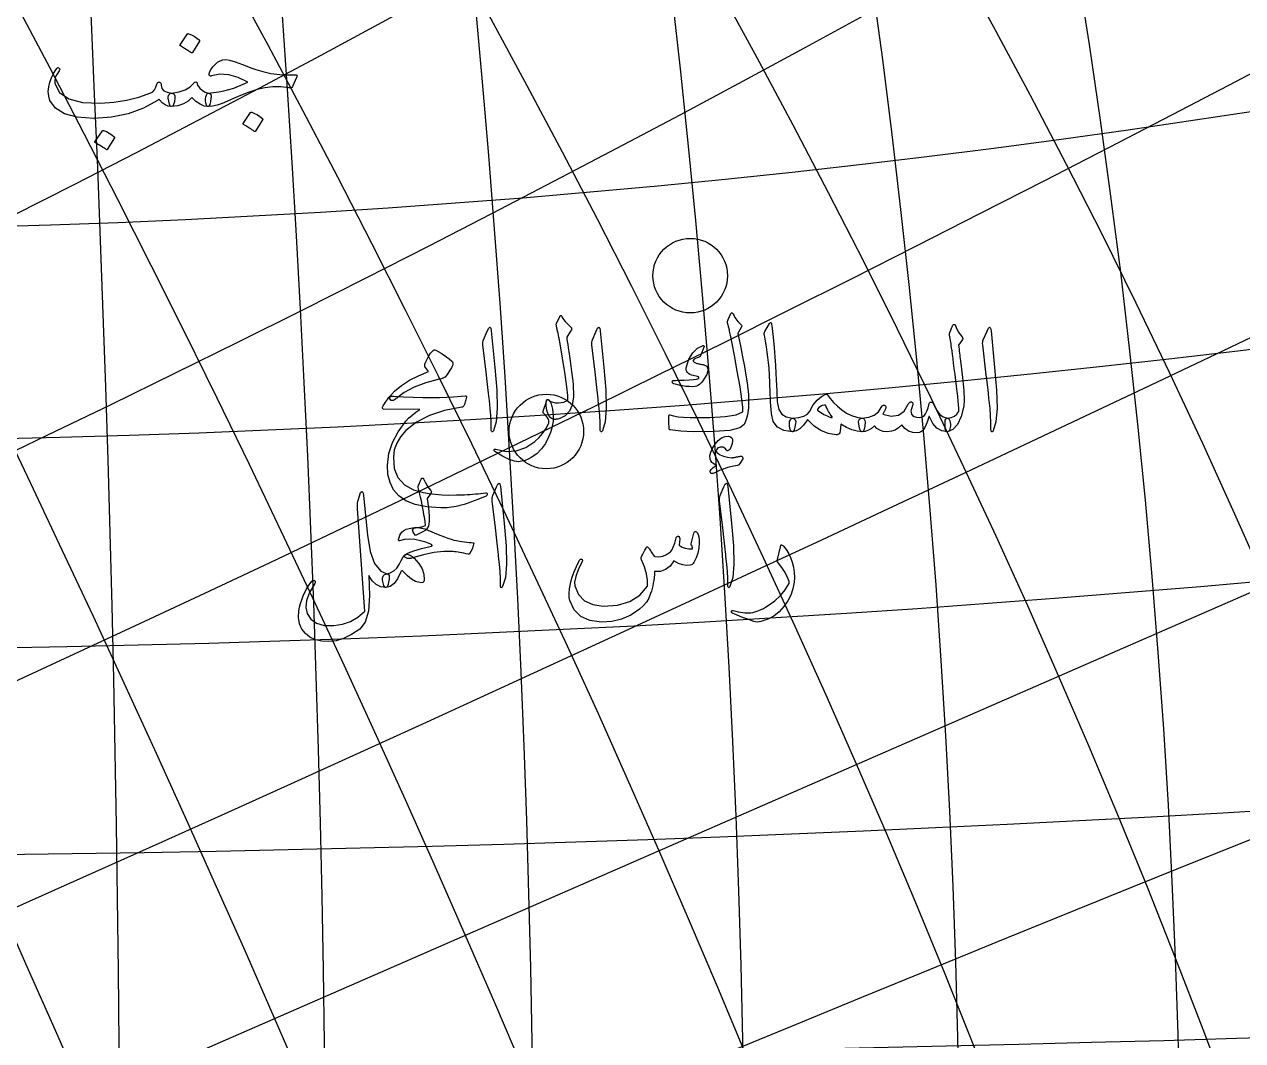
# Model space of a CAD drawing. Header units: millimetres. Extents: x -93 to 93, y -93 to 102.
# Drawn here: x 5.76 to 28.26, y 4.12 to 22.88 of the extents above; entities that cross this region are included whole.
import ezdxf

# ---------------------------------------------------------------- set-up
doc = ezdxf.new("R2010")
doc.units = ezdxf.units.MM
for name, color, linetype in [('ENGRAVE', 7, 'Continuous'), ('ENGRAVE_FINE', 8, 'Continuous'), ('TEXT', 5, 'Continuous')]:
    doc.layers.add(name, color=color, linetype=linetype)

msp = doc.modelspace()

# ---------------------------------------------------------------- linework, layer by layer
at = {"layer": 'ENGRAVE'}
msp.add_lwpolyline([(-78.8401, -34.4171), (78.8401, 34.4171)], dxfattribs=at)
for centre, radius in [((0, 0), 92.5), ((0, 0), 90.2338), ((0, 0), 86.025), ((0, 0), 86.025), ((18.0546, 18.2394), 0.6882), ((15.3985, 15.3627), 0.6882)]:
    msp.add_circle(centre, radius, dxfattribs=at)
for centre, radius, start, end in [((-487.872, 0), 495.3982, 350, 10), ((-236.3517, 0), 251.5203, 340, 20), ((-148.9997, 0), 172.05, 330, 30), ((-102.5206, 0), 133.8311, 320, 40), ((-72.1835, 0), 112.2977, 310, 50), ((-49.6666, 0), 99.3331, 300, 60), ((-31.3105, 0), 91.5459, 290, 70), ((-15.1685, 0), 87.3521, 280, 80), ((0, 251.5203), 236.3517, 250, 290), ((0, 495.3982), 487.872, 260, 280)]:
    msp.add_arc(centre, radius, start, end, dxfattribs=at)
at = {"layer": 'ENGRAVE_FINE'}
msp.add_lwpolyline([(-78.8401, -34.4171), (78.8401, 34.4171)], dxfattribs=at)
for centre, radius, start, end in [((-321.0497, 0), 332.3751, 345, 15), ((-184.4812, 0), 203.5525, 335, 25), ((-122.8564, 0), 149.98, 325, 35), ((-86.025, 0), 121.6577, 315, 45), ((-60.2354, 0), 105.0171, 305, 55), ((-40.1141, 0), 94.9181, 295, 65), ((-23.0503, 0), 89.0596, 285, 75), ((-7.5262, 0), 86.3536, 275, 85), ((-6.8976, -3.0111), 86.3536, 298.583333, 108.583334), ((-13.9016, -6.0687), 87.3521, 303.583333, 103.583333), ((-21.1251, -9.222), 89.0596, 308.583333, 98.583333), ((-28.6955, -12.5268), 91.5459, 313.583333, 93.583333), ((6.8976, 3.0111), 86.3536, 118.583333, 288.583334), ((13.9016, 6.0687), 87.3521, 123.583333, 283.583333), ((21.1251, 9.222), 89.0596, 128.583333, 278.583333), ((28.6955, 12.5268), 91.5459, 133.583333, 273.583333), ((36.7638, 16.049), 94.9181, 138.583333, 268.583333), ((45.5184, 19.8707), 99.3331, 143.583333, 263.583333), ((55.2044, 24.0991), 105.0171, 148.583333, 258.583333), ((66.1547, 28.8794), 112.2977, 153.583333, 253.583333), ((78.8401, 34.4171), 121.6577, 158.583333, 248.583333), ((93.958, 41.0167), 133.8311, 163.583333, 243.583333), ((112.5954, 49.1527), 149.98, 168.583333, 238.583333), ((136.5551, 59.6122), 172.05, 173.583333, 233.583333), ((169.0732, 73.8077), 203.5525, 178.583333, 228.583333), ((216.6114, 94.5602), 251.5203, 183.583333, 223.583333), ((294.2353, 128.4463), 332.3751, 188.583333, 218.583333), ((447.1245, 195.189), 495.3982, 193.583333, 213.583333), ((901.1467, 393.3892), 987.0262, 198.5833333, 208.5833333), ((-901.1467, -393.3892), 987.0262, 18.5833333, 28.5833333), ((-447.1245, -195.189), 495.3982, 13.583333, 33.583333), ((-294.2353, -128.4463), 332.3751, 8.583333, 38.583333), ((-216.6114, -94.5602), 251.5203, 3.583333, 43.583333), ((-169.0732, -73.8077), 203.5525, 358.583333, 48.583333), ((-136.5551, -59.6122), 172.05, 353.583333, 53.583333), ((-112.5954, -49.1527), 149.98, 348.583333, 58.583333), ((-93.958, -41.0167), 133.8311, 343.583333, 63.583333), ((-78.8401, -34.4171), 121.6577, 338.583333, 68.583333), ((-66.1547, -28.8794), 112.2977, 333.583333, 73.583333), ((-55.2044, -24.0991), 105.0171, 328.583333, 78.583333), ((-45.5184, -19.8707), 99.3331, 323.583333, 83.583333), ((-36.7638, -16.049), 94.9181, 318.583333, 88.583333), ((-53.5435, 122.6535), 102.5206, 253.583333, 333.583333), ((-60.0044, 137.4536), 122.8564, 258.583333, 328.583333), ((-68.8342, 157.6802), 148.9997, 263.583333, 323.583333), ((-81.4378, 186.5516), 184.4812, 268.583333, 318.583333), ((-100.6288, 230.5131), 236.3517, 273.583333, 313.583333), ((-132.9774, 304.6148), 321.0497, 278.583333, 308.583333), ((-198.2001, 454.0221), 487.872, 283.583333, 303.583333), ((-394.8919, 904.5889), 983.2702, 288.5833333, 298.5833333), ((0, 203.5525), 184.4812, 245, 295), ((394.8919, -904.5889), 983.2702, 108.5833333, 118.5833333), ((0, 332.3751), 321.0497, 255, 285), ((198.2001, -454.0221), 487.872, 103.583333, 123.583333), ((132.9774, -304.6148), 321.0497, 98.583333, 128.583333), ((0, 987.0262), 983.2702, 265, 275), ((100.6288, -230.5131), 236.3517, 93.583333, 133.583333)]:
    msp.add_arc(centre, radius, start, end, dxfattribs=at)
at = {"layer": 'TEXT'}
for points in [[(8.7692, 22.7017), (8.7727, 22.7052), (8.7775, 22.7073), (8.7838, 22.708), (8.7914, 22.7073), (8.8454, 22.6854), (8.8962, 22.6587), (8.9439, 22.6271), (8.9884, 22.5907), (8.9928, 22.5852), (8.9947, 22.5796), (8.9942, 22.5741), (8.9912, 22.5685), (8.8608, 22.3576), (8.8559, 22.3526), (8.8497, 22.3514), (8.8421, 22.354), (8.833, 22.3604), (8.8252, 22.3659), (8.8129, 22.3743), (8.7961, 22.3854), (8.7748, 22.3992), (8.7486, 22.4159), (8.7172, 22.4353), (8.6806, 22.4575), (8.6388, 22.4825), (8.6332, 22.4867), (8.6305, 22.4908), (8.6305, 22.495), (8.6332, 22.4991)], [(6.3577, 22.0662), (6.3676, 22.077), (6.3779, 22.0815), (6.3884, 22.0798), (6.3994, 22.0718), (6.4077, 22.0614), (6.4105, 22.0496), (6.4077, 22.0364), (6.3994, 22.0218), (6.3571, 21.9563), (6.33, 21.8956), (6.3182, 21.8397), (6.3217, 21.7887), (6.4086, 21.6212), (6.5777, 21.5043), (6.829, 21.438), (7.1625, 21.4224), (7.41, 21.4407), (7.6474, 21.4786), (7.8748, 21.5364), (8.0921, 21.6139), (8.1304, 21.6366), (8.1622, 21.6715), (8.1873, 21.7185), (8.2059, 21.7776), (8.2121, 21.7945), (8.2225, 21.8061), (8.2371, 21.8125), (8.2558, 21.8137), (8.2692, 21.808), (8.2787, 21.7964), (8.2845, 21.7789), (8.2864, 21.7554), (8.2994, 21.6975), (8.3356, 21.6542), (8.3951, 21.6254), (8.4778, 21.6111), (8.5077, 21.6045), (8.5278, 21.5876), (8.5382, 21.5601), (8.5389, 21.5223), (8.5288, 21.4519), (8.5153, 21.4016), (8.4983, 21.3714), (8.4778, 21.3614), (8.417, 21.3694), (8.3592, 21.3933), (8.3046, 21.4332), (8.2531, 21.489), (8.2487, 21.4913), (8.2413, 21.4897), (8.2307, 21.4844), (8.217, 21.4752), (7.9582, 21.3295), (7.6759, 21.2254), (7.3699, 21.163), (7.0404, 21.1422), (6.7358, 21.163), (6.4993, 21.2254), (6.3307, 21.3295), (6.2301, 21.4752), (6.2072, 21.5565), (6.1996, 21.6396), (6.2072, 21.7244), (6.2301, 21.8109), (6.261, 21.8914), (6.2925, 21.9608), (6.3248, 22.0191), (6.3577, 22.0662)], [(9.1688, 21.9663), (9.1841, 22.0106), (9.2077, 22.0544), (9.2396, 22.098), (9.2798, 22.1412), (9.3275, 22.18), (9.3763, 22.2078), (9.426, 22.2244), (9.4768, 22.23), (9.5466, 22.2201), (9.6503, 22.1904), (9.788, 22.141), (9.9597, 22.0718), (9.9956, 22.0582), (10.0339, 22.0451), (10.0747, 22.0325), (10.1179, 22.0205), (10.1633, 22.0087), (10.2108, 21.9972), (10.2604, 21.9859), (10.3121, 21.9747), (10.4197, 21.9575), (10.5286, 21.9476), (10.6389, 21.945), (10.7506, 21.9497), (10.7757, 21.9476), (10.7901, 21.9386), (10.7938, 21.9226), (10.7866, 21.8997), (10.7089, 21.7305), (10.6991, 21.7164), (10.6861, 21.7076), (10.6699, 21.7039), (10.6507, 21.7055), (10.496, 21.7234), (10.3454, 21.7242), (10.199, 21.7081), (10.0568, 21.675), (9.8934, 21.6189), (9.7474, 21.5647), (9.6187, 21.5121), (9.5074, 21.4613), (9.4102, 21.4176), (9.3187, 21.3864), (9.2326, 21.3676), (9.1522, 21.3614), (9.1442, 21.3631), (9.1369, 21.3683), (9.1303, 21.377), (9.1244, 21.3891), (9.1121, 21.4299), (9.1057, 21.4689), (9.1052, 21.5062), (9.1105, 21.5418), (9.1194, 21.57), (9.1293, 21.591), (9.1402, 21.6047), (9.1522, 21.6111), (9.251, 21.6204), (9.3478, 21.6344), (9.4425, 21.653), (9.5351, 21.6764), (9.6258, 21.7042), (9.7148, 21.7364), (9.802, 21.7729), (9.8875, 21.8137), (9.708, 21.8999), (9.5358, 21.9476), (9.3709, 21.9568), (9.2132, 21.9275), (9.2026, 21.9247), (9.1931, 21.9247), (9.1846, 21.9275), (9.1771, 21.933), (9.1725, 21.9403), (9.1695, 21.9483), (9.1683, 21.957), (9.1688, 21.9663)], [(9.1522, 21.6111), (9.1742, 21.604), (9.1903, 21.5966), (9.2006, 21.5888), (9.2049, 21.5806), (9.207, 21.5681), (9.2077, 21.5529), (9.207, 21.5348), (9.2049, 21.514), (9.1943, 21.4472), (9.182, 21.3995), (9.168, 21.3709), (9.1522, 21.3614), (9.0772, 21.372), (9.0023, 21.4037), (8.9274, 21.4566), (8.8525, 21.5307), (8.781, 21.4629), (8.6943, 21.412), (8.5923, 21.3782), (8.4751, 21.3614), (8.4624, 21.364), (8.4522, 21.3718), (8.4444, 21.3848), (8.439, 21.403), (8.4168, 21.5196), (8.4144, 21.5326), (8.4154, 21.5466), (8.4199, 21.5617), (8.4279, 21.5778), (8.4371, 21.5903), (8.448, 21.6), (8.4607, 21.607), (8.4751, 21.6111), (8.6152, 21.632), (8.7304, 21.6694), (8.8206, 21.7235), (8.8858, 21.7943), (8.8934, 21.804), (8.9024, 21.8109), (8.9128, 21.8151), (8.9246, 21.8165), (8.9355, 21.8149), (8.9434, 21.8102), (8.948, 21.8024), (8.9496, 21.7915), (8.9499, 21.7811), (8.951, 21.7721), (8.9527, 21.7645), (8.9551, 21.7582), (9.0018, 21.7022), (9.0502, 21.659), (9.1003, 21.6287), (9.1522, 21.6111)], [(9.9347, 21.2504), (9.9382, 21.2539), (9.943, 21.2559), (9.9493, 21.2566), (9.9569, 21.2559), (10.0109, 21.2341), (10.0617, 21.2074), (10.1094, 21.1758), (10.1539, 21.1394), (10.1583, 21.1338), (10.1602, 21.1283), (10.1597, 21.1227), (10.1567, 21.1172), (10.0263, 20.9063), (10.0214, 20.9013), (10.0152, 20.9), (10.0076, 20.9026), (9.9985, 20.9091), (9.9907, 20.9146), (9.9784, 20.9229), (9.9616, 20.934), (9.9403, 20.9479), (9.9141, 20.9646), (9.8827, 20.984), (9.8461, 21.0062), (9.8043, 21.0312), (9.7987, 21.0353), (9.796, 21.0395), (9.796, 21.0437), (9.7987, 21.0478)], [(7.1986, 20.9146), (7.202, 20.9181), (7.2069, 20.9202), (7.2131, 20.9209), (7.2208, 20.9202), (7.2747, 20.8983), (7.3255, 20.8716), (7.3732, 20.84), (7.4178, 20.8036), (7.4221, 20.7981), (7.424, 20.7925), (7.4235, 20.787), (7.4206, 20.7814), (7.2901, 20.5705), (7.2853, 20.5655), (7.279, 20.5643), (7.2714, 20.5669), (7.2624, 20.5733), (7.2546, 20.5788), (7.2423, 20.5872), (7.2255, 20.5983), (7.2041, 20.6121), (7.1779, 20.6288), (7.1465, 20.6482), (7.1099, 20.6704), (7.0681, 20.6954), (7.0626, 20.6996), (7.0598, 20.7037), (7.0598, 20.7079), (7.0626, 20.712)], [(18.8496, 17.5276), (18.8652, 17.4978), (18.8815, 17.4696), (18.8985, 17.443), (18.9162, 17.418), (18.9348, 17.3945), (18.9544, 17.3725), (18.975, 17.3521), (18.9967, 17.3333), (19.005, 17.3227), (19.0078, 17.3104), (19.005, 17.2964), (18.9967, 17.2806), (18.9467, 17.1974), (18.9419, 17.1883), (18.9384, 17.1807), (18.9363, 17.1745), (18.9356, 17.1696), (18.9812, 16.9446), (19.021, 16.7412), (19.0548, 16.5595), (19.0827, 16.3995), (19.1046, 16.2614), (19.1202, 16.1453), (19.1295, 16.0512), (19.1327, 15.9791), (19.1327, 15.8432), (19.1302, 15.8001), (19.1257, 15.7568), (19.1191, 15.7133), (19.1105, 15.6697), (19.0995, 15.6259), (19.0862, 15.582), (19.0704, 15.5378), (19.0522, 15.4935), (18.9686, 15.4278), (18.7844, 15.3832), (18.4996, 15.3598), (18.1142, 15.3575), (17.9939, 15.3617), (17.8825, 15.3686), (17.7802, 15.3783), (17.6869, 15.3908), (17.6784, 15.3945), (17.6723, 15.3998), (17.6687, 15.407), (17.6675, 15.4158), (17.6649, 15.4583), (17.6629, 15.497), (17.6615, 15.5318), (17.6605, 15.5629), (17.6601, 15.5905), (17.6602, 15.6149), (17.6608, 15.6362), (17.6619, 15.6545), (17.6631, 15.6647), (17.6668, 15.6704), (17.6728, 15.6716), (17.6813, 15.6683), (17.7462, 15.6487), (17.8298, 15.6343), (17.9321, 15.6251), (18.0532, 15.6212), (18.4148, 15.6213), (18.6977, 15.6385), (18.9018, 15.6727), (19.0272, 15.7238), (19.027, 15.8083), (19.0099, 15.9618), (18.9757, 16.1843), (18.9245, 16.4759), (18.8709, 16.7677), (18.8295, 16.9885), (18.8002, 17.1382), (18.783, 17.2168), (18.7776, 17.2383), (18.7726, 17.2584), (18.7679, 17.2771), (18.7636, 17.2945), (18.7596, 17.3103), (18.7559, 17.3243), (18.7526, 17.3366), (18.7497, 17.3472), (18.7448, 17.3703), (18.7442, 17.3923), (18.7476, 17.4133), (18.7553, 17.4332), (18.808, 17.5387), (18.8123, 17.5458), (18.817, 17.5505), (18.822, 17.5527), (18.8274, 17.5526), (18.834, 17.5489), (18.8399, 17.5435), (18.8451, 17.5364), (18.8496, 17.5276)], [(15.6639, 17.5026), (15.6705, 17.5012), (15.6764, 17.4971), (15.6816, 17.4901), (15.6861, 17.4804), (15.693, 17.4657), (15.7055, 17.4464), (15.7236, 17.4226), (15.7472, 17.3944), (15.7609, 17.3794), (15.7742, 17.3649), (15.7872, 17.3509), (15.7999, 17.3375), (15.8124, 17.3247), (15.8249, 17.3129), (15.8373, 17.3018), (15.8498, 17.2917), (15.8611, 17.2775), (15.8644, 17.2598), (15.8597, 17.2386), (15.8471, 17.214), (15.7749, 17.1058), (15.7786, 17.0683), (15.7843, 17.0225), (15.7918, 16.9684), (15.8013, 16.906), (15.8121, 16.8349), (15.8238, 16.7547), (15.8364, 16.6656), (15.8498, 16.5674), (15.8639, 16.47), (15.8755, 16.3801), (15.8847, 16.2979), (15.8915, 16.2233), (15.896, 16.1564), (15.8984, 16.0971), (15.8987, 16.0454), (15.897, 16.0013), (15.8729, 15.8515), (15.8228, 15.7349), (15.7466, 15.6517), (15.6445, 15.6017), (15.6281, 15.5967), (15.6122, 15.5927), (15.5969, 15.5898), (15.582, 15.5879), (15.5677, 15.5868), (15.5539, 15.5865), (15.5407, 15.5868), (15.5279, 15.5879), (15.4917, 15.5998), (15.4606, 15.6274), (15.4348, 15.6706), (15.4142, 15.7294), (15.3999, 15.7923), (15.3933, 15.848), (15.3944, 15.8964), (15.4031, 15.9375), (15.4062, 15.9448), (15.41, 15.95), (15.4145, 15.9531), (15.4197, 15.9542), (15.4263, 15.9535), (15.4322, 15.9514), (15.4374, 15.9479), (15.4419, 15.9431), (15.4778, 15.9189), (15.5189, 15.9021), (15.5652, 15.8926), (15.6167, 15.8903), (15.6707, 15.8959), (15.7187, 15.907), (15.7609, 15.9236), (15.7971, 15.9458), (15.7938, 16.0294), (15.7756, 16.1859), (15.7425, 16.4151), (15.6944, 16.7173), (15.6389, 17.0531), (15.6316, 17.0976), (15.6237, 17.1398), (15.615, 17.1795), (15.6056, 17.2168), (15.6005, 17.2354), (15.5963, 17.2525), (15.5929, 17.268), (15.5904, 17.282), (15.5884, 17.2942), (15.5865, 17.3045), (15.5849, 17.3129), (15.5834, 17.3195), (15.5817, 17.334), (15.582, 17.3472), (15.5845, 17.359), (15.589, 17.3694), (15.6445, 17.4887), (15.6488, 17.4948), (15.6535, 17.4991), (15.6585, 17.5017), (15.6639, 17.5026)], [(19.5212, 17.3555), (19.5265, 17.3639), (19.5316, 17.3694), (19.5362, 17.3722), (19.5406, 17.3722), (19.5472, 17.3685), (19.5531, 17.3576), (19.5583, 17.3394), (19.5628, 17.3139), (19.5857, 17.1066), (19.6044, 16.915), (19.619, 16.739), (19.6294, 16.5785), (19.6361, 16.4413), (19.6422, 16.3184), (19.6478, 16.2096), (19.653, 16.1151), (19.6574, 16.0348), (19.6609, 15.9687), (19.6636, 15.9169), (19.6655, 15.8792), (19.6901, 15.7665), (19.7445, 15.6836), (19.8288, 15.6305), (19.943, 15.6073), (19.9747, 15.599), (19.995, 15.5795), (20.0038, 15.549), (20.0012, 15.5074), (19.9882, 15.4418), (19.9742, 15.395), (19.9591, 15.3669), (19.943, 15.3575), (19.7823, 15.3787), (19.6641, 15.4422), (19.5881, 15.548), (19.5545, 15.6961), (19.5492, 15.7669), (19.5444, 15.8379), (19.5401, 15.9091), (19.5364, 15.9805), (19.533, 16.0521), (19.5298, 16.1238), (19.5268, 16.1957), (19.5239, 16.2677), (19.5187, 16.4052), (19.5114, 16.5289), (19.5021, 16.639), (19.4906, 16.7353), (19.4771, 16.8278), (19.4615, 16.9264), (19.4438, 17.0311), (19.424, 17.1419), (19.4214, 17.1618), (19.4219, 17.18), (19.4256, 17.1965), (19.4324, 17.2112)], [(22.8484, 17.189), (22.8671, 17.2343), (22.8817, 17.2702), (22.8921, 17.2967), (22.8983, 17.3139), (22.9032, 17.3248), (22.9094, 17.3326), (22.9171, 17.3373), (22.9261, 17.3389), (22.9363, 17.3371), (22.9448, 17.3319), (22.9516, 17.3233), (22.9566, 17.3111), (22.9797, 17.2516), (23.0072, 17.198), (23.0393, 17.1503), (23.0759, 17.1086), (23.0862, 17.0952), (23.0891, 17.0801), (23.0848, 17.0633), (23.0732, 17.0447), (23.0121, 16.9587), (23.0163, 16.9202), (23.0204, 16.8824), (23.0246, 16.8453), (23.0288, 16.8089), (23.0329, 16.7731), (23.0371, 16.7381), (23.0412, 16.7037), (23.0454, 16.6701), (23.0837, 16.3586), (23.1071, 16.1151), (23.1156, 15.9396), (23.1092, 15.8321), (23.0568, 15.6369), (22.9885, 15.4928), (22.9042, 15.3997), (22.804, 15.3575), (22.8012, 15.3575), (22.7984, 15.3575), (22.7957, 15.3575), (22.7929, 15.3575), (22.7764, 15.3731), (22.7658, 15.4089), (22.7611, 15.4647), (22.7624, 15.5407), (22.765, 15.5688), (22.7728, 15.5892), (22.7858, 15.6021), (22.804, 15.6073), (22.8744, 15.6213), (22.933, 15.6468), (22.9798, 15.6838), (23.0149, 15.7322), (23.0125, 15.7903), (23.0083, 15.8563), (23.0021, 15.9304), (22.9941, 16.0124), (22.9843, 16.1021), (22.9729, 16.199), (22.96, 16.3033), (22.9455, 16.4148), (22.9321, 16.5244), (22.9198, 16.6229), (22.9086, 16.7103), (22.8983, 16.7867), (22.8895, 16.8519), (22.8824, 16.906), (22.877, 16.949), (22.8734, 16.9809), (22.8456, 17.1391), (22.8447, 17.1547), (22.8449, 17.1682), (22.8461, 17.1797), (22.8484, 17.189)], [(14.3069, 17.2168), (14.3335, 17.2681), (14.3548, 17.2862), (14.3709, 17.2709), (14.3819, 17.2223), (14.4457, 16.5425), (14.4837, 16.1252), (14.4922, 15.7918), (14.4712, 15.5424), (14.4207, 15.377), (14.4115, 15.3634), (14.4034, 15.3561), (14.3962, 15.3551), (14.3902, 15.3603), (14.3853, 15.3685), (14.3819, 15.379), (14.3798, 15.392), (14.3791, 15.4075), (14.3791, 15.5277), (14.3735, 15.6551), (14.3624, 15.7899), (14.3458, 15.932), (14.3421, 15.9691), (14.3312, 16.0693), (14.313, 16.2327), (14.2875, 16.4592), (14.2265, 16.9615), (14.2251, 16.9882), (14.2265, 17.0128), (14.2306, 17.0354), (14.2376, 17.0558)], [(16.3188, 17.2168), (16.3453, 17.2681), (16.3667, 17.2862), (16.3828, 17.2709), (16.3937, 17.2223), (16.4576, 16.5425), (16.4955, 16.1252), (16.504, 15.7918), (16.483, 15.5424), (16.4326, 15.377), (16.4234, 15.3634), (16.4152, 15.3561), (16.4081, 15.3551), (16.4021, 15.3603), (16.3972, 15.3685), (16.3937, 15.379), (16.3916, 15.392), (16.391, 15.4075), (16.391, 15.5277), (16.3854, 15.6551), (16.3743, 15.7899), (16.3577, 15.932), (16.354, 15.9691), (16.3431, 16.0693), (16.3249, 16.2327), (16.2994, 16.4592), (16.2383, 16.9615), (16.2369, 16.9882), (16.2383, 17.0128), (16.2425, 17.0354), (16.2494, 17.0558)], [(23.5366, 17.2168), (23.5631, 17.2681), (23.5844, 17.2862), (23.6006, 17.2709), (23.6115, 17.2223), (23.6753, 16.5425), (23.7133, 16.1252), (23.7218, 15.7918), (23.7008, 15.5424), (23.6504, 15.377), (23.6412, 15.3634), (23.633, 15.3561), (23.6259, 15.3551), (23.6198, 15.3603), (23.615, 15.3685), (23.6115, 15.379), (23.6094, 15.392), (23.6087, 15.4075), (23.6087, 15.5277), (23.6032, 15.6551), (23.5921, 15.7899), (23.5754, 15.932), (23.5718, 15.9691), (23.5609, 16.0693), (23.5426, 16.2327), (23.5172, 16.4592), (23.4561, 16.9615), (23.4547, 16.9882), (23.4561, 17.0128), (23.4603, 17.0354), (23.4672, 17.0558)], [(18.2918, 16.9504), (18.297, 16.9497), (18.3015, 16.9476), (18.3054, 16.9441), (18.3085, 16.9393), (18.3095, 16.9349), (18.3099, 16.9303), (18.3095, 16.9252), (18.3085, 16.9199), (18.2502, 16.7728), (18.2431, 16.7579), (18.2356, 16.7464), (18.2278, 16.7384), (18.2197, 16.7339), (18.1848, 16.724), (18.1552, 16.711), (18.1307, 16.6949), (18.1115, 16.6757), (18.1076, 16.6656), (18.1128, 16.6548), (18.1271, 16.6434), (18.1503, 16.6313), (18.1658, 16.6259), (18.1819, 16.6208), (18.1984, 16.6162), (18.2155, 16.6118), (18.2333, 16.6078), (18.2519, 16.6042), (18.2714, 16.6009), (18.2918, 16.598), (18.3622, 16.5686), (18.3848, 16.5085), (18.3595, 16.4174), (18.2863, 16.2955), (18.2561, 16.2592), (18.2266, 16.231), (18.1978, 16.2107), (18.1697, 16.1984), (18.1389, 16.1919), (18.0962, 16.1893), (18.0417, 16.1905), (17.9755, 16.1956), (17.9417, 16.1989), (17.9096, 16.2032), (17.8792, 16.2086), (17.8506, 16.215), (17.8237, 16.2219), (17.7986, 16.2289), (17.7752, 16.2358), (17.7535, 16.2428), (17.7401, 16.2502), (17.7306, 16.2587), (17.7249, 16.2682), (17.723, 16.2788), (17.7247, 16.2898), (17.7299, 16.2976), (17.7386, 16.3022), (17.7507, 16.3038), (17.7894, 16.3064), (17.8333, 16.3087), (17.8823, 16.3106), (17.9366, 16.3121), (18.0379, 16.3151), (18.117, 16.3211), (18.1739, 16.3303), (18.2086, 16.3427), (18.2131, 16.3459), (18.2155, 16.3503), (18.2159, 16.3557), (18.2141, 16.3621), (18.2117, 16.3661), (18.2072, 16.3697), (18.2006, 16.373), (18.1919, 16.376), (18.1115, 16.3954), (18.0778, 16.4051), (18.049, 16.4176), (18.0251, 16.4328), (18.006, 16.4509), (17.9899, 16.472), (17.9803, 16.4939), (17.9774, 16.5164), (17.981, 16.5397), (18.0317, 16.6965), (18.1004, 16.8172), (18.1871, 16.9018), (18.2918, 16.9504)], [(13.4162, 16.326), (13.1737, 16.2627), (12.9597, 16.181), (12.7741, 16.0809), (12.617, 15.9625), (12.5928, 15.9443), (12.5705, 15.934), (12.5498, 15.9318), (12.5309, 15.9375), (12.5089, 15.9637), (12.5122, 16.0006), (12.5408, 16.0483), (12.5948, 16.1068), (12.7222, 16.2126), (12.8688, 16.308), (13.0344, 16.3929), (13.2191, 16.4675), (13.1664, 16.5452), (13.1565, 16.5647), (13.1518, 16.5841), (13.1524, 16.6035), (13.1581, 16.6229), (13.1954, 16.697), (13.2295, 16.7582), (13.2606, 16.8066), (13.2885, 16.8422), (13.3064, 16.859), (13.3239, 16.8678), (13.3411, 16.8687), (13.3579, 16.8616), (13.4555, 16.8064), (13.5376, 16.7547), (13.604, 16.7065), (13.6548, 16.6618), (13.6647, 16.6474), (13.6694, 16.6292), (13.6688, 16.6071), (13.6631, 16.5813), (13.6453, 16.5409), (13.6166, 16.4918), (13.5773, 16.4341), (13.5272, 16.3676), (13.514, 16.3577), (13.4911, 16.3475), (13.4585, 16.3369), (13.4162, 16.326)], [(12.7613, 16.0041), (13.1173, 15.9916), (13.4252, 15.9902), (13.6848, 15.9999), (13.8962, 16.0208), (13.9027, 16.0215), (13.9084, 16.0211), (13.9131, 16.0195), (13.917, 16.0166), (13.9199, 16.0127), (13.9215, 16.0079), (13.922, 16.0023), (13.9212, 15.9958), (13.9157, 15.9705), (13.9104, 15.9472), (13.9053, 15.9261), (13.9004, 15.907), (13.8956, 15.89), (13.891, 15.8751), (13.8866, 15.8622), (13.8824, 15.8515), (13.8733, 15.8343), (13.8629, 15.8216), (13.8511, 15.8135), (13.838, 15.8099), (13.5174, 15.7517), (13.2386, 15.6607), (13.0013, 15.5367), (12.8057, 15.3797), (12.7068, 15.2668), (12.635, 15.1473), (12.5902, 15.0212), (12.5726, 14.8886), (12.5895, 14.6803), (12.6572, 14.5105), (12.7755, 14.3792), (12.9444, 14.2864), (13.032, 14.2583), (13.1282, 14.235), (13.2332, 14.2167), (13.3468, 14.2031), (13.4689, 14.1943), (13.5993, 14.1899), (13.7381, 14.1901), (13.8851, 14.1948), (13.9374, 14.1977), (13.9888, 14.201), (14.0394, 14.2047), (14.0891, 14.2087), (14.1376, 14.213), (14.1845, 14.2177), (14.2298, 14.2227), (14.2736, 14.2281), (14.287, 14.2288), (14.2965, 14.2253), (14.3022, 14.2177), (14.3042, 14.2059), (14.3031, 14.1922), (14.3, 14.1816), (14.2948, 14.1742), (14.2875, 14.1698), (14.2091, 14.1367), (14.1349, 14.1067), (14.0648, 14.0798), (13.9989, 14.0561), (13.9373, 14.0352), (13.8803, 14.0172), (13.8277, 14.0019), (13.7797, 13.9895), (13.7345, 13.9803), (13.6905, 13.9721), (13.6478, 13.965), (13.6062, 13.9589), (13.5657, 13.9542), (13.5261, 13.9513), (13.4873, 13.9501), (13.4495, 13.9506), (13.1907, 13.9707), (12.9749, 14.0144), (12.8022, 14.0817), (12.6725, 14.1726), (12.5772, 14.2862), (12.5108, 14.4189), (12.4732, 14.5706), (12.4643, 14.7415), (12.4916, 14.9534), (12.5566, 15.1591), (12.6594, 15.3586), (12.8001, 15.5518), (12.8551, 15.6102), (12.9173, 15.6662), (12.9869, 15.7198), (13.0637, 15.771), (12.3922, 15.7766), (12.376, 15.7835), (12.3693, 15.796), (12.3719, 15.814), (12.3839, 15.8376), (12.4064, 15.8719), (12.4269, 15.9028), (12.4452, 15.9302), (12.4616, 15.9542), (12.4758, 15.9744), (12.4879, 15.9909), (12.498, 16.0036), (12.506, 16.0124), (12.524, 16.014), (12.5726, 16.0131), (12.6516, 16.0098), (12.7613, 16.0041)], [(20.5618, 16.0513), (20.5696, 16.0541), (20.5763, 16.0541), (20.5821, 16.0513), (20.5868, 16.0457), (20.6409, 15.9718), (20.7033, 15.9), (20.7741, 15.8303), (20.8532, 15.7627), (20.9402, 15.702), (21.0321, 15.6558), (21.1289, 15.6243), (21.2306, 15.6073), (21.2536, 15.6019), (21.2701, 15.5885), (21.28, 15.5672), (21.2833, 15.5379), (21.28, 15.459), (21.2701, 15.4026), (21.2536, 15.3688), (21.2306, 15.3575), (21.1353, 15.3662), (21.0384, 15.3922), (20.9397, 15.4356), (20.8393, 15.4963), (20.832, 15.4271), (20.824, 15.3749), (20.8153, 15.3397), (20.806, 15.3215), (20.7944, 15.3117), (20.7817, 15.3048), (20.768, 15.3006), (20.7533, 15.2993), (20.6032, 15.3258), (20.4667, 15.3804), (20.3438, 15.4631), (20.2343, 15.574), (20.23, 15.578), (20.2253, 15.5788), (20.2203, 15.5766), (20.2149, 15.5712), (20.1459, 15.4798), (20.0775, 15.4137), (20.0099, 15.373), (19.943, 15.3575), (19.9289, 15.3603), (19.9173, 15.3686), (19.9081, 15.3825), (19.9013, 15.4019), (19.889, 15.4599), (19.8854, 15.5088), (19.8904, 15.5487), (19.9041, 15.5795), (19.9138, 15.5917), (19.9235, 15.6003), (19.9332, 15.6055), (19.943, 15.6073), (20.0607, 15.6187), (20.1532, 15.6447), (20.2203, 15.6853), (20.2621, 15.7405), (20.3266, 15.8525), (20.3981, 15.9417), (20.4764, 16.0079), (20.5618, 16.0513)], [(15.4447, 15.9431), (15.4665, 15.9106), (15.4849, 15.8716), (15.4998, 15.826), (15.5113, 15.7738), (15.5193, 15.7191), (15.5238, 15.6635), (15.5248, 15.6068), (15.5224, 15.549), (15.5141, 15.4904), (15.4974, 15.4227), (15.4724, 15.3461), (15.4391, 15.2604), (15.3807, 15.143), (15.308, 15.0405), (15.2211, 14.9529), (15.12, 14.8802), (15.0647, 14.8506), (15.0069, 14.8282), (14.9467, 14.8131), (14.8841, 14.8053), (14.808, 14.8138), (14.71, 14.8476), (14.5901, 14.9068), (14.4485, 14.9912), (14.4401, 14.9985), (14.4346, 15.0065), (14.4318, 15.0152), (14.4318, 15.0245), (14.4349, 15.0325), (14.4415, 15.037), (14.4516, 15.0381), (14.4651, 15.0356), (14.6569, 14.9947), (14.8411, 15.0051), (15.0177, 15.0668), (15.1866, 15.1799), (15.2626, 15.251), (15.3295, 15.3284), (15.3874, 15.412), (15.4364, 15.5018), (15.4419, 15.5166), (15.4447, 15.533), (15.4447, 15.5513), (15.4419, 15.5712), (15.4325, 15.5972), (15.4128, 15.6281), (15.3826, 15.6638), (15.342, 15.7044), (15.3377, 15.7108), (15.3358, 15.719), (15.3363, 15.7289), (15.3392, 15.7405), (15.4058, 15.9375), (15.4089, 15.9448), (15.4128, 15.95), (15.4173, 15.9531), (15.4225, 15.9542), (15.4291, 15.9535), (15.435, 15.9514), (15.4402, 15.9479), (15.4447, 15.9431)], [(20.5507, 15.8459), (20.5474, 15.8494), (20.543, 15.8515), (20.5377, 15.8522), (20.5313, 15.8515), (20.4926, 15.8399), (20.4598, 15.8244), (20.4329, 15.8052), (20.4119, 15.7821), (20.4069, 15.7729), (20.4057, 15.7648), (20.4083, 15.7576), (20.4147, 15.7516), (20.4403, 15.7314), (20.4671, 15.7124), (20.4951, 15.6946), (20.5243, 15.678), (20.5548, 15.6627), (20.5864, 15.6486), (20.6193, 15.6356), (20.6534, 15.6239), (20.6621, 15.6218), (20.669, 15.6212), (20.6739, 15.6218), (20.6769, 15.6239), (20.6781, 15.627), (20.6773, 15.6309), (20.6746, 15.6354), (20.67, 15.6406), (20.656, 15.6608), (20.6416, 15.6825), (20.6268, 15.7059), (20.6117, 15.7308), (20.5965, 15.7572), (20.5812, 15.7852), (20.5659, 15.8148), (20.5507, 15.8459)], [(21.583, 15.8071), (21.5916, 15.8222), (21.601, 15.8341), (21.6111, 15.843), (21.6218, 15.8487), (21.6326, 15.851), (21.6426, 15.8494), (21.652, 15.844), (21.6607, 15.8348), (21.6667, 15.8225), (21.6683, 15.8078), (21.6654, 15.7906), (21.6579, 15.771), (21.6524, 15.7611), (21.6471, 15.7509), (21.642, 15.7403), (21.6371, 15.7294), (21.632, 15.7183), (21.6263, 15.7072), (21.6202, 15.6961), (21.6135, 15.685), (21.7687, 15.6453), (21.8986, 15.6621), (22.0032, 15.7354), (22.0825, 15.8654), (22.091, 15.8804), (22.0998, 15.8924), (22.109, 15.9013), (22.1186, 15.907), (22.1293, 15.9094), (22.1394, 15.9084), (22.1487, 15.9039), (22.1574, 15.8959), (22.1638, 15.8851), (22.1664, 15.8723), (22.1652, 15.8574), (22.1602, 15.8404), (22.146, 15.7993), (22.1366, 15.7648), (22.1321, 15.7368), (22.1324, 15.7155), (22.142, 15.6851), (22.1623, 15.6607), (22.1933, 15.6421), (22.2351, 15.6295), (22.2805, 15.6239), (22.3197, 15.6267), (22.3527, 15.6378), (22.3794, 15.6572), (22.4026, 15.689), (22.4252, 15.737), (22.447, 15.8014), (22.4682, 15.882), (22.4713, 15.8917), (22.4779, 15.8987), (22.488, 15.9028), (22.5015, 15.9042), (22.5154, 15.9028), (22.5265, 15.8987), (22.5348, 15.8917), (22.5404, 15.882), (22.5945, 15.7681), (22.6569, 15.6843), (22.7277, 15.6307), (22.8068, 15.6073), (22.8232, 15.6003), (22.8366, 15.5851), (22.8468, 15.5615), (22.8539, 15.5296), (22.859, 15.4951), (22.8602, 15.4637), (22.8576, 15.4354), (22.8512, 15.4103), (22.8421, 15.3872), (22.8317, 15.3707), (22.8199, 15.3608), (22.8068, 15.3575), (22.7006, 15.3747), (22.6097, 15.4262), (22.5341, 15.5121), (22.4738, 15.6323), (22.4708, 15.6385), (22.4675, 15.6406), (22.4639, 15.6385), (22.4599, 15.6323), (22.4342, 15.5533), (22.4099, 15.4886), (22.387, 15.4382), (22.3655, 15.4019), (22.3421, 15.3761), (22.3163, 15.3568), (22.288, 15.3442), (22.2573, 15.3381), (22.1649, 15.3442), (22.0846, 15.3707), (22.0164, 15.4177), (21.9604, 15.4852), (21.9031, 15.4293), (21.8397, 15.3894), (21.7699, 15.3655), (21.694, 15.3575), (21.621, 15.3643), (21.5573, 15.3846), (21.503, 15.4184), (21.4581, 15.4658), (21.4031, 15.4184), (21.3464, 15.3846), (21.288, 15.3643), (21.2278, 15.3575), (21.204, 15.3691), (21.1855, 15.404), (21.1721, 15.4621), (21.164, 15.5435), (21.1669, 15.5683), (21.1785, 15.5872), (21.1988, 15.6002), (21.2278, 15.6073), (21.353, 15.627), (21.4539, 15.6669), (21.5306, 15.7269), (21.583, 15.8071)], [(18.9283, 14.7341), (18.8921, 14.7274), (18.8586, 14.721), (18.8276, 14.7149), (18.7993, 14.7092), (18.7737, 14.7036), (18.7511, 14.6981), (18.7314, 14.6925), (18.7146, 14.687), (18.6976, 14.6806), (18.6772, 14.6727), (18.6532, 14.6633), (18.6258, 14.6523), (18.595, 14.6395), (18.5606, 14.6249), (18.5228, 14.6083), (18.4815, 14.5898), (18.4647, 14.5843), (18.4503, 14.5843), (18.4383, 14.5898), (18.4288, 14.6009), (18.4231, 14.6282), (18.4392, 14.6599), (18.4772, 14.6962), (18.537, 14.7369), (18.4912, 14.7629), (18.4566, 14.791), (18.433, 14.8212), (18.4205, 14.8535), (18.4181, 14.9143), (18.433, 14.9804), (18.4652, 15.0517), (18.5148, 15.1282), (18.574, 15.1967), (18.6349, 15.244), (18.6975, 15.2702), (18.7618, 15.2753), (18.7977, 15.2662), (18.8222, 15.2475), (18.8352, 15.2191), (18.8367, 15.1809), (18.8305, 15.1396), (18.8201, 15.1018), (18.8055, 15.0675), (18.7868, 15.0366), (18.7681, 15.0149), (18.7507, 15.0054), (18.7348, 15.008), (18.7202, 15.0227), (18.7035, 15.0448), (18.6841, 15.0609), (18.6619, 15.0711), (18.6369, 15.0755), (18.6107, 15.0755), (18.5877, 15.0699), (18.5677, 15.0588), (18.5509, 15.0422), (18.5386, 15.022), (18.535, 15.0033), (18.54, 14.986), (18.5537, 14.97), (18.605, 14.932), (18.6675, 14.9041), (18.741, 14.8862), (18.8256, 14.8784), (18.833, 14.8787), (18.8412, 14.8795), (18.8503, 14.8808), (18.8603, 14.8826), (18.8712, 14.8848), (18.8829, 14.8871), (18.8954, 14.8896), (18.9089, 14.8923), (18.9235, 14.895), (18.9366, 14.8975), (18.9484, 14.8999), (18.9588, 14.902), (18.968, 14.9038), (18.9762, 14.9051), (18.9833, 14.9059), (18.9894, 14.9062), (19.0008, 14.905), (19.0102, 14.9013), (19.0175, 14.8953), (19.0227, 14.8868), (19.026, 14.8786), (19.0275, 14.8708), (19.0273, 14.8633), (19.0254, 14.8562), (18.9986, 14.8059), (18.9734, 14.7688), (18.95, 14.7449), (18.9283, 14.7341)], [(13.062, 14.4261), (13.0672, 14.4381), (13.072, 14.449), (13.0763, 14.4589), (13.08, 14.4677), (13.0832, 14.4754), (13.0859, 14.4816), (13.0881, 14.4865), (13.0897, 14.4899), (13.0942, 14.496), (13.0994, 14.5003), (13.1053, 14.5029), (13.1119, 14.5038), (13.1183, 14.5029), (13.1237, 14.5003), (13.128, 14.496), (13.1313, 14.4899), (13.1584, 14.4265), (13.1896, 14.3692), (13.225, 14.3182), (13.2645, 14.2735), (13.2729, 14.2619), (13.2756, 14.2492), (13.2729, 14.2355), (13.2645, 14.2208), (13.1952, 14.1264), (13.2229, 13.946), (13.2366, 13.8076), (13.2361, 13.6977), (13.2213, 13.6162), (13.1924, 13.5631), (13.1624, 13.5369), (13.1168, 13.5083), (13.0555, 13.4772), (12.9787, 13.4438), (12.936, 13.5019), (12.9274, 13.5457), (12.9527, 13.5754), (13.012, 13.5908), (13.0569, 13.5971), (13.0973, 13.6047), (13.1332, 13.6137), (13.1646, 13.6241), (13.1652, 13.6365), (13.1643, 13.6543), (13.1618, 13.6775), (13.1577, 13.706), (13.1522, 13.7401), (13.1456, 13.7799), (13.1377, 13.8254), (13.1286, 13.8767), (13.1175, 13.9399), (13.1067, 13.9991), (13.096, 14.0543), (13.0855, 14.1056), (13.0751, 14.153), (13.0644, 14.1968), (13.0535, 14.237), (13.0425, 14.2735), (13.0346, 14.3026), (13.03, 14.3262), (13.029, 14.3443), (13.0314, 14.3567), (13.0375, 14.3684), (13.0446, 14.3838), (13.0528, 14.403), (13.062, 14.4261)], [(14.4772, 14.3401), (14.5037, 14.3914), (14.5251, 14.4095), (14.5412, 14.3942), (14.5521, 14.3456), (14.616, 13.6658), (14.6539, 13.2485), (14.6624, 12.9151), (14.6415, 12.6657), (14.591, 12.5003), (14.5818, 12.4867), (14.5736, 12.4795), (14.5665, 12.4784), (14.5605, 12.4836), (14.5556, 12.4918), (14.5521, 12.5023), (14.5501, 12.5154), (14.5494, 12.5308), (14.5494, 12.651), (14.5438, 12.7785), (14.5327, 12.9132), (14.5161, 13.0553), (14.5124, 13.0924), (14.5015, 13.1926), (14.4833, 13.356), (14.4578, 13.5825), (14.3967, 14.0848), (14.3953, 14.1115), (14.3967, 14.1361), (14.4009, 14.1587), (14.4078, 14.1791)], [(18.6758, 14.3401), (18.7023, 14.3914), (18.7237, 14.4095), (18.7398, 14.3942), (18.7507, 14.3456), (18.8145, 13.6658), (18.8525, 13.2485), (18.861, 12.9151), (18.84, 12.6657), (18.7896, 12.5003), (18.7804, 12.4867), (18.7722, 12.4795), (18.7651, 12.4784), (18.759, 12.4836), (18.7542, 12.4918), (18.7507, 12.5023), (18.7486, 12.5154), (18.7479, 12.5308), (18.7479, 12.651), (18.7424, 12.7785), (18.7313, 12.9132), (18.7146, 13.0553), (18.711, 13.0924), (18.7001, 13.1926), (18.6819, 13.356), (18.6564, 13.5825), (18.5953, 14.0848), (18.5939, 14.1115), (18.5953, 14.1361), (18.5995, 14.1587), (18.6064, 14.1791)], [(12.0935, 13.4465), (12.1429, 13.1482), (12.2246, 12.9276), (12.3386, 12.7847), (12.4848, 12.7195), (12.4941, 12.7056), (12.4972, 12.6779), (12.4941, 12.6362), (12.4848, 12.5807), (12.4754, 12.537), (12.4639, 12.5058), (12.4504, 12.4871), (12.4348, 12.4808), (12.3401, 12.4947), (12.2558, 12.5363), (12.1819, 12.6057), (12.1185, 12.7028), (12.1332, 12.3352), (12.1108, 12.0479), (12.0513, 11.8412), (11.9547, 11.7149), (11.8014, 11.6152), (11.655, 11.5436), (11.5156, 11.5), (11.3831, 11.4846), (11.2508, 11.4917), (11.134, 11.5186), (11.0329, 11.5653), (10.9474, 11.6317), (10.8817, 11.7153), (10.8399, 11.8135), (10.822, 11.9262), (10.8281, 12.0535), (10.8403, 12.1215), (10.8576, 12.1895), (10.8799, 12.2575), (10.9072, 12.3254), (10.9397, 12.3934), (10.9776, 12.4614), (11.0209, 12.5294), (11.0695, 12.5974), (11.0768, 12.6047), (11.0848, 12.6099), (11.0934, 12.613), (11.1028, 12.614), (11.1106, 12.613), (11.1174, 12.6099), (11.1231, 12.6047), (11.1278, 12.5974), (11.1304, 12.5885), (11.1299, 12.5787), (11.1262, 12.5677), (11.1195, 12.5558), (11.0242, 12.3912), (10.9689, 12.2443), (10.9535, 12.1151), (10.9779, 12.0035), (11.0496, 11.8958), (11.1562, 11.8225), (11.2979, 11.7834), (11.4747, 11.7788), (11.6311, 11.8037), (11.7785, 11.8565), (11.9169, 11.9369), (12.0463, 12.0452), (11.9131, 13.9322), (11.9102, 13.9773), (11.9096, 14.0154), (11.9115, 14.0466), (11.9159, 14.0709), (11.9686, 14.2374), (11.9887, 14.2516), (12.0047, 14.2471), (12.0165, 14.2239), (12.0241, 14.1819)], [(12.6707, 13.3661), (12.6799, 13.4084), (12.6936, 13.4465), (12.7118, 13.4805), (12.7345, 13.5104), (12.7673, 13.5369), (12.8101, 13.5582), (12.863, 13.5744), (12.926, 13.5853), (12.9603, 13.5883), (12.994, 13.5891), (13.0269, 13.5876), (13.0592, 13.5839), (13.0907, 13.5783), (13.1216, 13.5711), (13.1518, 13.5623), (13.1813, 13.552), (13.2814, 13.5113), (13.371, 13.4753), (13.45, 13.444), (13.5184, 13.4174), (13.5765, 13.3955), (13.6242, 13.3782), (13.6618, 13.3656), (13.6891, 13.3577), (13.741, 13.3473), (13.7911, 13.3383), (13.8395, 13.3307), (13.8861, 13.3244), (13.9305, 13.3192), (13.9722, 13.3147), (14.011, 13.3109), (14.0471, 13.3078), (14.0528, 13.3062), (14.0561, 13.3015), (14.057, 13.2937), (14.0554, 13.2828), (14.0434, 13.2353), (14.027, 13.1899), (14.006, 13.1465), (13.9805, 13.1052), (13.9758, 13.1005), (13.9701, 13.0976), (13.9633, 13.0964), (13.9555, 13.0969), (13.9147, 13.1062), (13.8754, 13.1146), (13.8377, 13.1221), (13.8015, 13.1288), (13.7671, 13.1344), (13.7345, 13.1389), (13.7039, 13.1421), (13.6752, 13.1441), (13.5027, 13.1461), (13.3207, 13.1274), (13.1294, 13.0879), (12.9288, 13.0275), (12.8941, 13.0181), (12.8622, 13.015), (12.833, 13.0181), (12.8067, 13.0275), (12.7872, 13.0407), (12.7789, 13.0553), (12.7817, 13.0712), (12.7956, 13.0886), (12.8526, 13.1234), (12.9517, 13.1614), (13.0927, 13.2025), (13.2756, 13.2467), (13.2829, 13.2495), (13.2881, 13.2523), (13.2912, 13.2551), (13.2923, 13.2578), (13.2777, 13.2736), (13.2368, 13.2932), (13.1695, 13.3166), (13.0758, 13.3439), (12.9704, 13.3669), (12.8705, 13.3751), (12.7761, 13.3683), (12.6873, 13.3466), (12.679, 13.3447), (12.6735, 13.3473), (12.6707, 13.3544), (12.6707, 13.3661)], [(18.1208, 13.4882), (18.1256, 13.5003), (18.1319, 13.509), (18.1395, 13.5142), (18.1485, 13.5159), (18.1602, 13.5145), (18.17, 13.5104), (18.1782, 13.5034), (18.1846, 13.4937), (18.2004, 13.459), (18.2117, 13.416), (18.2184, 13.3647), (18.2207, 13.305), (18.2146, 13.2075), (18.1964, 13.1149), (18.1661, 13.0272), (18.1236, 12.9443), (18.109, 12.9243), (18.093, 12.9089), (18.0757, 12.898), (18.057, 12.8915), (17.9891, 12.8872), (17.9161, 12.8992), (17.8379, 12.9274), (17.7545, 12.972), (17.6842, 12.8758), (17.6012, 12.8118), (17.5053, 12.78), (17.3965, 12.7805), (17.393, 12.722), (17.3878, 12.6657), (17.3812, 12.6117), (17.3729, 12.5599), (17.3631, 12.5101), (17.3518, 12.4618), (17.3388, 12.415), (17.3244, 12.3698), (17.2907, 12.2883), (17.2453, 12.2131), (17.188, 12.144), (17.119, 12.0812), (16.9575, 11.9737), (16.7867, 11.8981), (16.6065, 11.8544), (16.4169, 11.8426), (16.2034, 11.8716), (16.0347, 11.9473), (15.9107, 12.07), (15.8314, 12.2394), (15.8207, 12.3005), (15.8189, 12.3726), (15.8262, 12.4559), (15.8425, 12.5502), (15.8687, 12.6536), (15.9056, 12.7611), (15.9533, 12.8728), (16.0118, 12.9887), (16.0165, 12.9959), (16.0222, 13.0012), (16.029, 13.0043), (16.0368, 13.0053), (16.0446, 13.0046), (16.0513, 13.0025), (16.0571, 12.9991), (16.0617, 12.9942), (16.0649, 12.9871), (16.0659, 12.9796), (16.0649, 12.9718), (16.0617, 12.9637), (15.9875, 12.8095), (15.9396, 12.6827), (15.9181, 12.5833), (15.923, 12.5114), (15.9931, 12.3527), (16.1034, 12.2373), (16.2539, 12.1654), (16.4447, 12.1367), (16.7114, 12.1537), (16.9372, 12.2214), (17.1221, 12.3397), (17.2661, 12.5086), (17.2656, 12.6199), (17.2474, 12.7375), (17.2115, 12.8614), (17.1579, 12.9914), (17.1511, 13.0046), (17.1475, 13.0164), (17.1469, 13.0268), (17.1495, 13.0358), (17.1644, 13.0668), (17.1787, 13.0958), (17.1922, 13.123), (17.205, 13.1482), (17.2172, 13.1712), (17.2286, 13.1916), (17.2394, 13.2094), (17.2494, 13.2245), (17.2552, 13.231), (17.2612, 13.2336), (17.2676, 13.2323), (17.2744, 13.2273), (17.2779, 13.2235), (17.2827, 13.2176), (17.289, 13.2096), (17.2966, 13.1996), (17.3053, 13.1874), (17.3146, 13.1732), (17.3247, 13.1569), (17.3355, 13.1385), (17.3573, 13.1031), (17.3757, 13.0775), (17.3906, 13.0615), (17.4021, 13.0553), (17.4742, 13.0492), (17.5464, 13.0615), (17.6185, 13.0922), (17.6907, 13.1413), (17.7168, 13.1739), (17.7427, 13.2273), (17.7682, 13.3015), (17.7933, 13.3966), (17.7958, 13.4056), (17.8003, 13.4132), (17.8069, 13.4195), (17.8155, 13.4243), (17.8237, 13.4275), (17.8315, 13.4285), (17.8389, 13.4275), (17.8461, 13.4243), (17.8566, 13.407), (17.8606, 13.3744), (17.858, 13.3265), (17.8488, 13.2634), (17.9049, 13.229), (17.9647, 13.2065), (18.0283, 13.1957), (18.0958, 13.1968), (18.0949, 13.2171), (18.0923, 13.2336), (18.088, 13.2462), (18.0819, 13.2551), (18.075, 13.2634), (18.0708, 13.2717), (18.0694, 13.28), (18.0708, 13.2884)], [(12.8094, 13.0969), (12.8469, 13.0934), (12.8844, 13.0802), (12.9218, 13.0573), (12.9593, 13.0247), (13.0457, 12.9269), (13.105, 12.8277), (13.1372, 12.7271), (13.1424, 12.6251), (13.1353, 12.5958), (13.1195, 12.5773), (13.0951, 12.5695), (13.062, 12.5724), (12.9827, 12.5953), (12.9059, 12.6362), (12.8315, 12.6952), (12.7595, 12.7722), (12.7435, 12.7871), (12.729, 12.7903), (12.7158, 12.7816), (12.704, 12.7611), (12.6495, 12.6437), (12.586, 12.5578), (12.5135, 12.5036), (12.432, 12.4808), (12.4237, 12.4833), (12.4154, 12.4906), (12.4071, 12.5027), (12.3987, 12.5197), (12.3831, 12.57), (12.3751, 12.6154), (12.3748, 12.656), (12.3821, 12.6917), (12.3894, 12.7056), (12.4001, 12.7167), (12.4143, 12.725), (12.432, 12.7306), (12.5151, 12.7519), (12.584, 12.7882), (12.6386, 12.8393), (12.679, 12.9054), (12.7153, 12.9798), (12.7491, 13.0365), (12.7805, 13.0756), (12.8094, 13.0969)], [(19.7275, 13.2551), (19.7291, 13.2601), (19.731, 13.2641), (19.7332, 13.267), (19.7358, 13.2689), (19.7436, 13.2696), (19.7532, 13.2662), (19.7645, 13.2585), (19.7775, 13.2467), (19.8281, 13.1866), (19.8718, 13.117), (19.9086, 13.0381), (19.9384, 12.9498), (19.9616, 12.8548), (19.9759, 12.7611), (19.9811, 12.6688), (19.9773, 12.578), (19.9526, 12.4583), (19.912, 12.3435), (19.8555, 12.2335), (19.783, 12.1284), (19.6963, 12.0332), (19.5971, 11.9557), (19.4854, 11.8958), (19.3612, 11.8537), (19.3279, 11.8466), (19.2946, 11.8447), (19.2613, 11.848), (19.228, 11.8565), (19.1513, 11.8833), (19.082, 11.9081), (19.0201, 11.9311), (18.9658, 11.9522), (18.919, 11.9714), (18.8801, 11.9886), (18.849, 12.004), (18.8256, 12.0174), (18.8208, 12.0216), (18.8173, 12.0257), (18.8152, 12.0299), (18.8145, 12.0341), (18.8151, 12.0394), (18.8166, 12.0445), (18.8192, 12.0492), (18.8229, 12.0535), (18.8275, 12.0568), (18.8333, 12.0583), (18.84, 12.0582), (18.8478, 12.0563), (18.8954, 12.0435), (18.9408, 12.033), (18.9842, 12.0248), (19.0254, 12.0188), (19.065, 12.0151), (19.1031, 12.0136), (19.1399, 12.0144), (19.1753, 12.0174), (19.2106, 12.023), (19.2471, 12.0316), (19.2848, 12.0432), (19.3237, 12.0577), (19.3639, 12.0753), (19.4053, 12.0962), (19.4478, 12.1203), (19.4916, 12.1478), (19.6146, 12.2363), (19.7199, 12.3324), (19.8075, 12.4361), (19.8774, 12.5474), (19.8819, 12.5565), (19.8843, 12.5669), (19.8846, 12.5787), (19.8829, 12.5918), (19.8538, 12.6697), (19.808, 12.7563), (19.7455, 12.8515), (19.6665, 12.9554), (19.663, 12.962), (19.6609, 12.9679), (19.6602, 12.9731), (19.6609, 12.9776)]]:
    msp.add_lwpolyline(points, close=True, dxfattribs=at)

doc.saveas('drawing.dxf')
